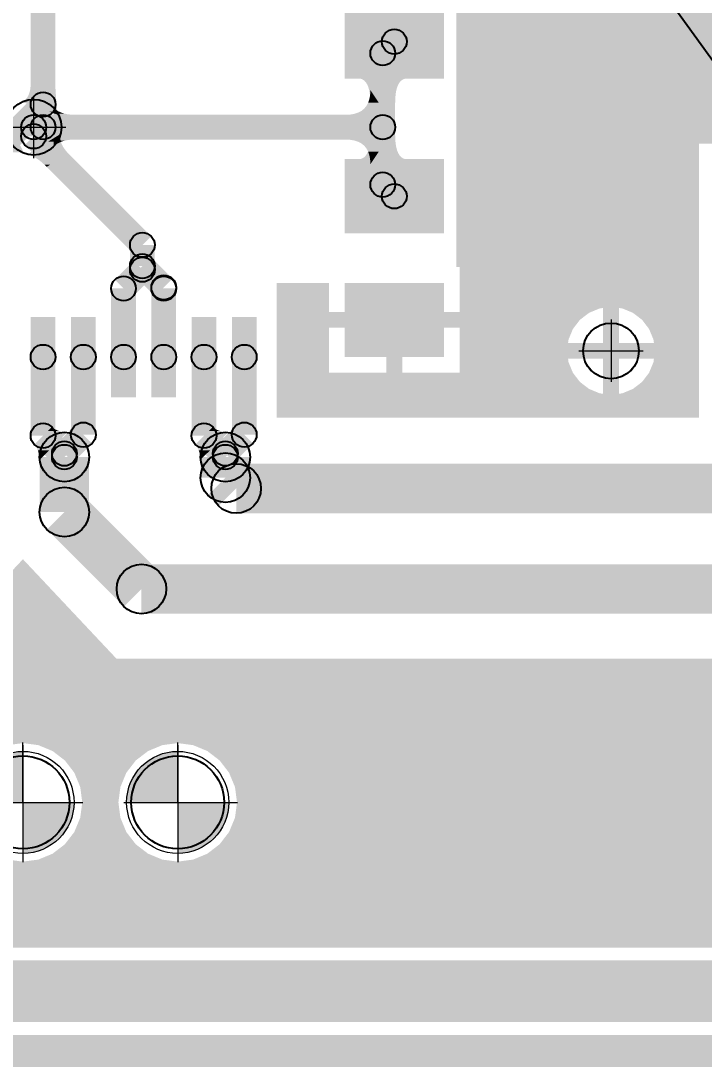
# Model space of a CAD drawing. Header units: millimetres. Extents: x -3633 to 871, y -630 to 261.
# Drawn here: x -1483.28 to -1461.11, y 56.42 to 90.14 of the extents above; entities that cross this region are included whole.
import ezdxf

# ---------------------------------------------------------------- set-up
doc = ezdxf.new("R2010")
doc.units = ezdxf.units.MM
for name, color, linetype in [('DRILL', 7, 'Continuous'), ('DRILL GOST', 7, 'Continuous'), ('TOP_LAYER', 7, 'Continuous'), ('TOP_PASTE', 8, 'Continuous')]:
    doc.layers.add(name, color=color, linetype=linetype)
doc.styles.add('Main', font='isocpeur.ttf', dxfattribs={"height": 3})
doc.dimstyles.new('ISO-25', dxfattribs={"dimtxt": 3, "dimasz": 4, "dimexe": 1.25, "dimexo": 0.625, "dimtad": 1, "dimtoh": 1, "dimtxsty": 'Main', "dimcen": 2.5, "dimadec": 0, "dimazin": 0, "dimtfac": 1, "dimtmove": 0, "dimatfit": 3, "dimfxl": 1, "dimarcsym": 0})

# ---------------------------------------------------------------- blocks, each defined once
blk = doc.blocks.new('ROUND_26')
blk.add_circle((0, 0), 0.01772)
blk = doc.blocks.new('ROUND_8')
blk.add_circle((0, 0), 0.02953)
blk = doc.blocks.new('RECTANGLE_7')
blk.add_solid([(0.0315, 0.02362), (0.0315, -0.02362), (-0.0315, 0.02362), (-0.0315, -0.02362)])
blk = doc.blocks.new('RECTANGLE_11')
blk.add_solid([(0.00787, 0.02559), (0.00787, -0.02559), (-0.00787, 0.02559), (-0.00787, -0.02559)])
blk = doc.blocks.new('ROUND_2')
blk.add_circle((0, 0), 0.00787)
blk = doc.blocks.new('ROUND_5')
blk.add_circle((0, 0), 0.01575)
blk = doc.blocks.new('*D91')
at = {"color": 0, "lineweight": -2, "transparency": 16777216}
for p, q in [((-1382.193, 119.578), (-1360.962, 119.589)), ((-1411.781, 48.205), (-1396.785, 33.176))]:
    blk.add_line(p, q, dxfattribs=at)
blk.add_arc((-1482.949, 119.528), 120.737, 316.83604, 358.1304, dxfattribs=at)
at = {"color": 0, "transparency": 16777216}
for points in [[(-1362.943, 115.6), (-1361.609, 115.578), (-1362.212, 119.588)], [(-1394.405, 36.469), (-1395.362, 37.397), (-1397.668, 34.061)]]:
    blk.add_solid(points, dxfattribs=at)
at = {"layer": 'Defpoints', "color": 0, "transparency": 16777216}
for p in [(-1482.949, 119.528), (-1382.818, 119.578), (-1378.421, 59.101), (-1412.223, 48.648)]:
    blk.add_point(p, dxfattribs=at)
at = {"color": 0, "transparency": 16777216, "insert": (-1372.706, 75.763), "char_height": 3, "attachment_point": 5, "rotation": 68.3475, "style": 'Main'}
blk.add_mtext('45°', dxfattribs=at)
blk = doc.blocks.new('*D92')
at = {"color": 0, "lineweight": -2, "transparency": 16777216}
for p, q in [((-1482.949, 119.528), (-1424.411, 38.291)), ((-1407.295, 14.539), (-1422.072, 35.045)), ((-1392.217, 14.539), (-1407.295, 14.539))]:
    blk.add_line(p, q, dxfattribs=at)
blk.add_arc((-1482.949, 119.528), 100.131, 305.06073, 314.58013, dxfattribs=at)
at = {"color": 0, "transparency": 16777216}
blk.add_solid([(-1421.531, 35.435), (-1422.613, 34.656), (-1424.411, 38.291)], dxfattribs=at)
at = {"layer": 'Defpoints', "color": 0, "transparency": 16777216}
for p in [(-1482.949, 119.528), (-1424.411, 38.291)]:
    blk.add_point(p, dxfattribs=at)
at = {"color": 0, "transparency": 16777216, "insert": (-1395.217, 16.664), "char_height": 3, "attachment_point": 5, "style": 'Main'}
blk.add_mtext('R50', dxfattribs=at)

msp = doc.modelspace()

# ---------------------------------------------------------------- hatches: boundary and pattern name
at = {"layer": 'DRILL', "lineweight": 0}
h = msp.add_hatch(color=256, dxfattribs=at)
h.dxf.hatch_style = 1
h.paths.add_polyline_path([(-1483.211, 66.419, 0.414214), (-1484.867, 64.763), (-1483.211, 64.763)])
h.paths.add_polyline_path([(-1481.556, 64.763), (-1483.211, 64.763), (-1483.211, 63.108, 0.414214)])
h = msp.add_hatch(color=256, dxfattribs=at)
h.dxf.hatch_style = 1
h.paths.add_polyline_path([(-1478.192, 66.419, 0.414214), (-1479.847, 64.763), (-1478.192, 64.763)])
h.paths.add_polyline_path([(-1476.536, 64.763), (-1478.192, 64.763), (-1478.192, 63.108, 0.414214)])

# ---------------------------------------------------------------- linework, layer by layer
for p, q in [((-1482.865, 87.702), (-1482.865, 85.68)), ((-1464.136, 80.44), (-1464.136, 78.418)), ((-1465.178, 79.421), (-1463.095, 79.421)), ((-1483.211, 64.763), (-1483.211, 66.707)), ((-1483.211, 66.624), (-1483.211, 62.854)), ((-1483.211, 66.465), (-1483.211, 63.057)), ((-1483.211, 66.465), (-1483.211, 63.057)), ((-1478.192, 64.763), (-1478.192, 66.707)), ((-1478.192, 66.624), (-1478.191, 62.854)), ((-1478.192, 66.465), (-1478.192, 63.057)), ((-1478.192, 66.465), (-1478.192, 63.057)), ((-1484.962, 64.763), (-1481.468, 64.763)), ((-1483.779, 64.763), (-1482.647, 64.763)), ((-1483.211, 64.763), (-1481.556, 64.763)), ((-1483.211, 64.763), (-1483.211, 62.819)), ((-1483.211, 64.763), (-1481.268, 64.763)), ((-1479.942, 64.763), (-1476.448, 64.763)), ((-1478.759, 64.763), (-1477.627, 64.763)), ((-1478.192, 64.763), (-1476.536, 64.763)), ((-1478.192, 64.763), (-1478.192, 62.819)), ((-1478.192, 64.763), (-1476.248, 64.763))]:
    msp.add_line(p, q, dxfattribs=at)
at = {"layer": 'DRILL GOST', "lineweight": 0}
msp.add_line((-1483.906, 86.683), (-1481.823, 86.683), dxfattribs=at)
for centre, radius in [((-1464.136, 79.421), 0.911), ((-1483.211, 64.763), 1.656), ((-1478.192, 64.763), 1.656)]:
    msp.add_circle(centre, radius, dxfattribs=at)
at = {"layer": 'TOP_LAYER', "elevation": 0}
for points, const_width in [([(-1482.558, 87.421), (-1482.558, 91.669)], 0.803), ([(-1471.539, 89.084), (-1471.164, 89.46)], 0.803), ([(-1471.539, 86.683), (-1471.539, 89.084)], 0.803), ([(-1487.139, 82.841), (-1482.558, 87.421)], 0.803), ([(-1482.865, 86.683), (-1482.558, 86.683)], 0.803), ([(-1482.865, 86.387), (-1482.865, 86.683)], 0.803), ([(-1482.558, 86.683), (-1471.539, 86.683)], 0.803), ([(-1471.539, 84.816), (-1471.539, 86.683)], 0.803), ([(-1482.865, 86.387), (-1479.337, 82.859)], 0.803), ([(-1471.539, 84.816), (-1471.164, 84.44)], 0.803), ([(-1479.337, 82.171), (-1479.337, 82.859)], 0.803), ([(-1479.949, 81.446), (-1479.337, 82.059)], 0.803), ([(-1479.337, 82.171), (-1478.644, 81.478)], 0.803), ([(-1479.949, 79.22), (-1479.949, 81.446)], 0.803), ([(-1478.644, 79.22), (-1478.644, 81.446)], 0.803), ([(-1482.559, 76.667), (-1482.559, 79.22)], 0.803), ([(-1481.254, 76.698), (-1481.254, 79.22)], 0.803), ([(-1477.339, 76.667), (-1477.339, 79.22)], 0.803), ([(-1476.034, 76.698), (-1476.034, 79.22)], 0.803), ([(-1482.559, 76.667), (-1481.867, 75.974)], 0.803), ([(-1481.867, 76.086), (-1481.254, 76.698)], 0.803), ([(-1477.339, 76.667), (-1476.646, 75.974)], 0.803), ([(-1476.646, 76.086), (-1476.034, 76.698)], 0.803), ([(-1481.867, 74.189), (-1481.867, 75.974)], 1.606), ([(-1476.646, 75.304), (-1476.646, 75.974)], 1.606), ([(-1476.646, 75.304), (-1476.295, 74.953)], 1.606), ([(-1476.295, 74.953), (-1460.139, 74.953)], 1.606), ([(-1481.867, 74.189), (-1479.368, 71.691)], 1.606), ([(-1479.368, 71.691), (-1447.121, 71.691)], 1.606), ([(-1486.032, 58.633), (-1445.296, 58.633)], 2.008)]:
    msp.add_lwpolyline(points, dxfattribs=dict(at, const_width=const_width))
at = {"layer": 'TOP_LAYER'}
for points in [[(-1482.971, 87.942), (-1482.963, 88.029), (-1482.156, 87.942), (-1482.157, 88.029)], [(-1482.963, 88.029), (-1482.961, 88.075), (-1482.157, 88.029), (-1482.157, 88.075)], [(-1482.961, 88.075), (-1482.96, 88.124), (-1482.157, 88.075), (-1482.96, 88.124)], [(-1472.266, 88.259), (-1472.343, 88.267), (-1470.813, 88.259), (-1470.736, 88.267)], [(-1472.198, 88.235), (-1472.266, 88.259), (-1470.881, 88.235), (-1470.813, 88.259)], [(-1472.138, 88.195), (-1472.198, 88.235), (-1470.941, 88.195), (-1470.881, 88.235)], [(-1472.086, 88.138), (-1472.138, 88.195), (-1470.993, 88.138), (-1470.941, 88.195)], [(-1472.041, 88.065), (-1472.086, 88.138), (-1471.037, 88.065), (-1470.993, 88.138)], [(-1472.005, 87.976), (-1472.041, 88.065), (-1471.074, 87.976), (-1471.037, 88.065)], [(-1483.098, 87.614), (-1483.061, 87.665), (-1482.136, 87.614), (-1482.139, 87.665)], [(-1483.061, 87.665), (-1483.03, 87.724), (-1482.139, 87.665), (-1482.143, 87.724)], [(-1483.03, 87.724), (-1483.005, 87.789), (-1482.143, 87.724), (-1482.147, 87.789)], [(-1483.005, 87.789), (-1482.985, 87.862), (-1482.147, 87.789), (-1482.152, 87.862)], [(-1482.985, 87.862), (-1482.974, 87.925), (-1482.152, 87.862), (-1482.156, 87.925)], [(-1482.974, 87.925), (-1482.971, 87.942), (-1482.156, 87.925), (-1482.156, 87.942)], [(-1471.977, 87.871), (-1472.005, 87.976), (-1471.102, 87.871), (-1471.074, 87.976)], [(-1471.957, 87.749), (-1471.977, 87.871), (-1471.122, 87.749), (-1471.102, 87.871)], [(-1471.973, 87.599), (-1471.949, 87.735), (-1471.748, 87.599), (-1471.839, 87.735)], [(-1471.945, 87.612), (-1471.957, 87.749), (-1471.134, 87.612), (-1471.122, 87.749)], [(-1471.949, 87.735), (-1471.941, 87.888), (-1471.839, 87.735), (-1471.941, 87.888)], [(-1483.241, 87.504), (-1483.188, 87.534), (-1482.129, 87.504), (-1482.131, 87.534)], [(-1482.787, 87.341), (-1483.241, 87.504), (-1482.119, 87.341), (-1482.129, 87.504)], [(-1483.188, 87.534), (-1483.14, 87.57), (-1482.131, 87.534), (-1482.133, 87.57)], [(-1483.14, 87.57), (-1483.098, 87.614), (-1482.133, 87.57), (-1482.136, 87.614)], [(-1482.556, 87.258), (-1482.787, 87.341), (-1482.105, 87.258), (-1482.119, 87.341)], [(-1472.142, 87.285), (-1472.069, 87.374), (-1471.539, 87.285), (-1471.598, 87.374)], [(-1472.069, 87.374), (-1472.013, 87.478), (-1471.598, 87.374), (-1471.668, 87.478)], [(-1472.013, 87.478), (-1471.973, 87.599), (-1471.668, 87.478), (-1471.748, 87.599)], [(-1471.941, 87.458), (-1471.945, 87.612), (-1471.138, 87.458), (-1471.134, 87.612)], [(-1482.357, 87.186), (-1482.556, 87.258), (-1482.089, 87.186), (-1482.105, 87.258)], [(-1482.188, 87.125), (-1482.357, 87.186), (-1482.071, 87.125), (-1482.089, 87.186)], [(-1482.22, 87.272), (-1482.22, 87.315), (-1482.172, 87.272), (-1482.22, 87.315)], [(-1482.22, 87.232), (-1482.22, 87.272), (-1482.119, 87.232), (-1482.172, 87.272)], [(-1482.22, 87.198), (-1482.22, 87.232), (-1482.061, 87.198), (-1482.119, 87.232)], [(-1482.22, 87.168), (-1482.22, 87.198), (-1481.998, 87.168), (-1482.061, 87.198)], [(-1482.22, 87.142), (-1482.22, 87.168), (-1481.93, 87.142), (-1481.998, 87.168)], [(-1482.22, 87.122), (-1482.22, 87.142), (-1481.857, 87.122), (-1481.93, 87.142)], [(-1482.22, 87.105), (-1482.22, 87.122), (-1481.778, 87.105), (-1481.857, 87.122)], [(-1482.22, 87.094), (-1482.22, 87.105), (-1481.695, 87.094), (-1481.778, 87.105)], [(-1482.22, 87.087), (-1482.22, 87.094), (-1481.607, 87.087), (-1481.695, 87.094)], [(-1482.22, 87.085), (-1482.22, 87.087), (-1481.513, 87.085), (-1481.607, 87.087)], [(-1482.22, 86.281), (-1482.22, 87.085), (-1481.513, 86.281), (-1481.513, 87.085)], [(-1482.051, 87.076), (-1482.188, 87.125), (-1482.051, 87.076), (-1482.071, 87.125)], [(-1472.744, 87.085), (-1472.592, 87.093), (-1471.406, 87.085), (-1471.411, 87.093)], [(-1472.744, 86.683), (-1472.744, 87.085), (-1471.138, 86.683), (-1471.406, 87.085)], [(-1472.592, 87.093), (-1472.455, 87.117), (-1471.411, 87.093), (-1471.427, 87.117)], [(-1472.455, 87.117), (-1472.335, 87.157), (-1471.427, 87.117), (-1471.454, 87.157)], [(-1472.335, 87.157), (-1472.23, 87.213), (-1471.454, 87.157), (-1471.491, 87.213)], [(-1472.23, 87.213), (-1472.142, 87.285), (-1471.491, 87.213), (-1471.539, 87.285)], [(-1472.744, 86.281), (-1472.744, 86.683), (-1471.406, 86.281), (-1471.138, 86.683)], [(-1483.924, 85.861), (-1484.146, 86.402), (-1483.19, 85.861), (-1483.446, 86.402)], [(-1482.295, 86.276), (-1482.191, 86.34), (-1481.996, 86.276), (-1482.002, 86.34)], [(-1482.191, 86.34), (-1482.089, 86.403), (-1482.002, 86.34), (-1481.999, 86.403)], [(-1482.089, 86.403), (-1481.988, 86.465), (-1481.999, 86.403), (-1481.988, 86.465)], [(-1471.945, 86.289), (-1471.941, 86.442), (-1471.134, 86.289), (-1471.138, 86.442)], [(-1482.829, 85.948), (-1482.72, 86.015), (-1481.842, 85.948), (-1481.89, 86.015)], [(-1482.72, 86.015), (-1482.612, 86.081), (-1481.89, 86.015), (-1481.929, 86.081)], [(-1482.612, 86.081), (-1482.505, 86.147), (-1481.929, 86.081), (-1481.96, 86.147)], [(-1482.505, 86.147), (-1482.399, 86.212), (-1481.96, 86.147), (-1481.982, 86.212)], [(-1482.399, 86.212), (-1482.295, 86.276), (-1481.982, 86.212), (-1481.996, 86.276)], [(-1482.22, 86.279), (-1482.22, 86.281), (-1481.607, 86.279), (-1481.513, 86.281)], [(-1482.22, 86.272), (-1482.22, 86.279), (-1481.695, 86.272), (-1481.607, 86.279)], [(-1482.22, 86.261), (-1482.22, 86.272), (-1481.778, 86.261), (-1481.695, 86.272)], [(-1482.22, 86.244), (-1482.22, 86.261), (-1481.857, 86.244), (-1481.778, 86.261)], [(-1482.22, 86.224), (-1482.22, 86.244), (-1481.93, 86.224), (-1481.857, 86.244)], [(-1482.22, 86.198), (-1482.22, 86.224), (-1481.998, 86.198), (-1481.93, 86.224)], [(-1482.22, 86.168), (-1482.22, 86.198), (-1482.061, 86.168), (-1481.998, 86.198)], [(-1482.22, 86.134), (-1482.22, 86.168), (-1482.119, 86.134), (-1482.061, 86.168)], [(-1482.22, 86.094), (-1482.22, 86.134), (-1482.172, 86.094), (-1482.119, 86.134)], [(-1482.22, 86.051), (-1482.22, 86.094), (-1482.22, 86.051), (-1482.172, 86.094)], [(-1472.592, 86.273), (-1472.744, 86.281), (-1471.411, 86.273), (-1471.406, 86.281)], [(-1472.455, 86.249), (-1472.592, 86.273), (-1471.427, 86.249), (-1471.411, 86.273)], [(-1472.335, 86.209), (-1472.455, 86.249), (-1471.454, 86.209), (-1471.427, 86.249)], [(-1472.23, 86.153), (-1472.335, 86.209), (-1471.491, 86.153), (-1471.454, 86.209)], [(-1472.142, 86.081), (-1472.23, 86.153), (-1471.539, 86.081), (-1471.491, 86.153)], [(-1472.069, 85.992), (-1472.142, 86.081), (-1471.598, 85.992), (-1471.539, 86.081)], [(-1472.013, 85.888), (-1472.069, 85.992), (-1471.668, 85.888), (-1471.598, 85.992)], [(-1472.005, 85.928), (-1471.977, 86.032), (-1471.074, 85.928), (-1471.102, 86.032)], [(-1471.977, 86.032), (-1471.957, 86.153), (-1471.102, 86.032), (-1471.122, 86.153)], [(-1471.957, 86.153), (-1471.945, 86.289), (-1471.122, 86.153), (-1471.134, 86.289)], [(-1483.237, 85.853), (-1483.297, 85.861), (-1483.187, 85.853), (-1483.19, 85.861)], [(-1483.179, 85.836), (-1483.187, 85.853), (-1483.179, 85.836), (-1483.237, 85.853)], [(-1483.065, 85.802), (-1483.05, 85.811), (-1481.738, 85.802), (-1481.721, 85.811)], [(-1483.008, 85.786), (-1483.065, 85.802), (-1481.765, 85.786), (-1481.738, 85.802)], [(-1483.05, 85.811), (-1482.939, 85.88), (-1481.721, 85.811), (-1481.786, 85.88)], [(-1482.95, 85.765), (-1483.008, 85.786), (-1481.802, 85.765), (-1481.765, 85.786)], [(-1482.891, 85.739), (-1482.95, 85.765), (-1481.848, 85.739), (-1481.802, 85.765)], [(-1482.939, 85.88), (-1482.829, 85.948), (-1481.786, 85.88), (-1481.842, 85.948)], [(-1482.83, 85.706), (-1482.891, 85.739), (-1481.904, 85.706), (-1481.848, 85.739)], [(-1482.706, 85.625), (-1482.83, 85.706), (-1482.045, 85.625), (-1481.904, 85.706)], [(-1472.343, 85.639), (-1472.266, 85.647), (-1470.736, 85.639), (-1470.813, 85.647)], [(-1472.266, 85.647), (-1472.198, 85.671), (-1470.813, 85.647), (-1470.881, 85.671)], [(-1472.198, 85.671), (-1472.138, 85.711), (-1470.881, 85.671), (-1470.941, 85.711)], [(-1472.138, 85.711), (-1472.086, 85.767), (-1470.941, 85.711), (-1470.993, 85.767)], [(-1472.086, 85.767), (-1472.041, 85.84), (-1470.993, 85.767), (-1471.037, 85.84)], [(-1472.041, 85.84), (-1472.005, 85.928), (-1471.037, 85.84), (-1471.074, 85.928)], [(-1471.973, 85.767), (-1472.013, 85.888), (-1471.748, 85.767), (-1471.668, 85.888)], [(-1471.949, 85.631), (-1471.973, 85.767), (-1471.839, 85.631), (-1471.748, 85.767)], [(-1482.642, 85.577), (-1482.706, 85.625), (-1482.13, 85.577), (-1482.045, 85.625)], [(-1482.51, 85.462), (-1482.642, 85.577), (-1482.329, 85.462), (-1482.13, 85.577)], [(-1482.442, 85.397), (-1482.51, 85.462), (-1482.442, 85.397), (-1482.329, 85.462)], [(-1471.941, 85.478), (-1471.949, 85.631), (-1471.941, 85.478), (-1471.839, 85.631)], [(-1471.419, 78.71), (-1471.419, 80.169), (-1470.909, 78.71), (-1470.909, 80.169)], [(-1482.371, 76.855), (-1482.351, 76.876), (-1482.129, 76.855), (-1482.172, 76.876)], [(-1482.351, 76.876), (-1482.328, 76.899), (-1482.172, 76.876), (-1482.211, 76.899)], [(-1482.328, 76.899), (-1482.302, 76.924), (-1482.211, 76.899), (-1482.245, 76.924)], [(-1482.302, 76.924), (-1482.275, 76.951), (-1482.245, 76.924), (-1482.275, 76.951)], [(-1477.151, 76.855), (-1477.13, 76.876), (-1476.908, 76.855), (-1476.951, 76.876)], [(-1477.13, 76.876), (-1477.107, 76.899), (-1476.951, 76.876), (-1476.99, 76.899)], [(-1477.107, 76.899), (-1477.082, 76.924), (-1476.99, 76.899), (-1477.025, 76.924)], [(-1477.082, 76.924), (-1477.055, 76.951), (-1477.025, 76.924), (-1477.055, 76.951)], [(-1482.843, 76.383), (-1482.453, 76.773), (-1482.173, 76.383), (-1481.783, 76.773)], [(-1482.453, 76.773), (-1482.445, 76.782), (-1481.783, 76.773), (-1481.851, 76.782)], [(-1482.445, 76.782), (-1482.422, 76.805), (-1481.851, 76.782), (-1481.975, 76.805)], [(-1482.422, 76.805), (-1482.407, 76.819), (-1481.975, 76.805), (-1482.03, 76.819)], [(-1482.407, 76.819), (-1482.39, 76.836), (-1482.03, 76.819), (-1482.082, 76.836)], [(-1482.39, 76.836), (-1482.371, 76.855), (-1482.082, 76.836), (-1482.129, 76.855)], [(-1477.623, 76.383), (-1477.233, 76.773), (-1476.952, 76.383), (-1476.562, 76.773)], [(-1477.233, 76.773), (-1477.224, 76.782), (-1476.562, 76.773), (-1476.631, 76.782)], [(-1477.224, 76.782), (-1477.201, 76.805), (-1476.631, 76.782), (-1476.754, 76.805)], [(-1477.201, 76.805), (-1477.187, 76.819), (-1476.754, 76.805), (-1476.81, 76.819)], [(-1477.187, 76.819), (-1477.17, 76.836), (-1476.81, 76.819), (-1476.861, 76.836)], [(-1477.17, 76.836), (-1477.151, 76.855), (-1476.861, 76.836), (-1476.908, 76.855)], [(-1482.816, 76.353), (-1482.843, 76.383), (-1482.203, 76.353), (-1482.173, 76.383)], [(-1482.791, 76.318), (-1482.816, 76.353), (-1482.238, 76.318), (-1482.203, 76.353)], [(-1482.768, 76.28), (-1482.791, 76.318), (-1482.276, 76.28), (-1482.238, 76.318)], [(-1482.747, 76.237), (-1482.768, 76.28), (-1482.319, 76.237), (-1482.276, 76.28)], [(-1482.728, 76.189), (-1482.747, 76.237), (-1482.366, 76.189), (-1482.319, 76.237)], [(-1477.596, 76.353), (-1477.623, 76.383), (-1476.983, 76.353), (-1476.952, 76.383)], [(-1477.571, 76.318), (-1477.596, 76.353), (-1477.017, 76.318), (-1476.983, 76.353)], [(-1477.548, 76.28), (-1477.571, 76.318), (-1477.056, 76.28), (-1477.017, 76.318)], [(-1477.527, 76.237), (-1477.548, 76.28), (-1477.099, 76.237), (-1477.056, 76.28)], [(-1477.508, 76.189), (-1477.527, 76.237), (-1477.146, 76.189), (-1477.099, 76.237)], [(-1482.712, 76.138), (-1482.728, 76.189), (-1482.418, 76.138), (-1482.366, 76.189)], [(-1482.697, 76.083), (-1482.712, 76.138), (-1482.473, 76.083), (-1482.418, 76.138)], [(-1482.674, 75.959), (-1482.697, 76.083), (-1482.597, 75.959), (-1482.473, 76.083)], [(-1482.665, 75.891), (-1482.674, 75.959), (-1482.665, 75.891), (-1482.597, 75.959)], [(-1477.491, 76.138), (-1477.508, 76.189), (-1477.197, 76.138), (-1477.146, 76.189)], [(-1477.476, 76.083), (-1477.491, 76.138), (-1477.253, 76.083), (-1477.197, 76.138)], [(-1477.453, 75.959), (-1477.476, 76.083), (-1477.377, 75.959), (-1477.253, 76.083)], [(-1477.445, 75.891), (-1477.453, 75.959), (-1477.445, 75.891), (-1477.377, 75.959)]]:
    msp.add_solid(points, dxfattribs=at)
at = {"layer": 'TOP_PASTE'}
msp.add_circle((-1483.212, 119.578), 110, dxfattribs=at)
for points in [[(-1469.156, 86.147), (-1469.156, 90.665), (-1456.627, 86.147), (-1456.627, 90.665)], [(-1469.156, 82.139), (-1469.156, 86.147), (-1461.283, 82.139), (-1461.283, 86.147)], [(-1469.156, 86.147), (-1469.156, 86.147), (-1461.283, 86.147), (-1456.627, 86.147)], [(-1469.047, 80.813), (-1469.047, 82.139), (-1461.283, 80.813), (-1461.283, 82.139)], [(-1474.98, 80.679), (-1474.98, 81.629), (-1473.28, 80.679), (-1473.28, 81.629)], [(-1474.98, 80.655), (-1474.98, 80.679), (-1464.849, 80.655), (-1464.791, 80.679)], [(-1474.98, 80.429), (-1474.98, 80.655), (-1465.144, 80.429), (-1464.849, 80.655)], [(-1469.047, 80.798), (-1469.047, 80.813), (-1464.505, 80.798), (-1464.391, 80.813)], [(-1469.047, 80.679), (-1469.047, 80.798), (-1464.791, 80.679), (-1464.505, 80.798)], [(-1464.391, 79.676), (-1464.391, 80.813), (-1463.881, 79.676), (-1463.881, 80.813)], [(-1463.767, 80.798), (-1463.881, 80.813), (-1461.283, 80.798), (-1461.283, 80.813)], [(-1463.423, 80.655), (-1463.767, 80.798), (-1461.283, 80.655), (-1461.283, 80.798)], [(-1463.128, 80.429), (-1463.423, 80.655), (-1461.283, 80.429), (-1461.283, 80.655)], [(-1474.98, 80.169), (-1474.98, 80.429), (-1465.343, 80.169), (-1465.144, 80.429)], [(-1462.902, 80.133), (-1463.128, 80.429), (-1461.283, 80.133), (-1461.283, 80.429)], [(-1474.98, 78.818), (-1474.98, 80.169), (-1473.28, 78.818), (-1473.28, 80.169)], [(-1469.047, 80.133), (-1469.047, 80.169), (-1465.371, 80.133), (-1465.343, 80.169)], [(-1469.047, 79.79), (-1469.047, 80.133), (-1465.513, 79.79), (-1465.371, 80.133)], [(-1462.759, 79.79), (-1462.902, 80.133), (-1461.283, 79.79), (-1461.283, 80.133)], [(-1469.047, 79.676), (-1469.047, 79.79), (-1465.528, 79.676), (-1465.513, 79.79)], [(-1469.047, 79.166), (-1469.047, 79.676), (-1461.283, 79.166), (-1461.283, 79.676)], [(-1462.744, 79.676), (-1462.759, 79.79), (-1461.283, 79.676), (-1461.283, 79.79)], [(-1469.047, 79.052), (-1469.047, 79.166), (-1465.513, 79.052), (-1465.528, 79.166)], [(-1469.047, 78.71), (-1469.047, 79.052), (-1465.372, 78.71), (-1465.513, 79.052)], [(-1464.391, 78.028), (-1464.391, 79.166), (-1463.881, 78.028), (-1463.881, 79.166)], [(-1462.902, 78.708), (-1462.759, 79.052), (-1461.283, 78.708), (-1461.283, 79.052)], [(-1462.759, 79.052), (-1462.744, 79.166), (-1461.283, 79.052), (-1461.283, 79.166)], [(-1474.98, 78.71), (-1474.98, 78.818), (-1473.28, 78.71), (-1473.28, 78.818)], [(-1474.98, 78.708), (-1474.98, 78.71), (-1465.371, 78.708), (-1465.372, 78.71)], [(-1474.98, 78.412), (-1474.98, 78.708), (-1465.144, 78.412), (-1465.371, 78.708)], [(-1463.128, 78.412), (-1462.902, 78.708), (-1461.283, 78.412), (-1461.283, 78.708)], [(-1474.98, 78.186), (-1474.98, 78.412), (-1464.849, 78.186), (-1465.144, 78.412)], [(-1463.423, 78.186), (-1463.128, 78.412), (-1461.283, 78.186), (-1461.283, 78.412)], [(-1474.98, 78.043), (-1474.98, 78.186), (-1464.505, 78.043), (-1464.849, 78.186)], [(-1474.98, 78.028), (-1474.98, 78.043), (-1464.391, 78.028), (-1464.505, 78.043)], [(-1474.98, 77.248), (-1474.98, 78.028), (-1461.283, 77.248), (-1461.283, 78.028)], [(-1463.881, 78.028), (-1463.767, 78.043), (-1461.283, 78.028), (-1461.283, 78.043)], [(-1463.767, 78.043), (-1463.423, 78.186), (-1461.283, 78.043), (-1461.283, 78.186)], [(-1486.245, 69.429), (-1483.212, 72.657), (-1480.179, 69.429), (-1483.212, 72.657)], [(-1523.526, 69.421), (-1523.539, 69.429), (-1442.686, 69.421), (-1442.677, 69.429)], [(-1523.23, 69.253), (-1523.526, 69.421), (-1442.854, 69.253), (-1442.686, 69.421)], [(-1522.924, 69.111), (-1523.23, 69.253), (-1442.996, 69.111), (-1442.854, 69.253)], [(-1522.607, 68.995), (-1522.924, 69.111), (-1443.112, 68.995), (-1442.996, 69.111)], [(-1522.559, 68.981), (-1522.607, 68.995), (-1443.125, 68.981), (-1443.112, 68.995)], [(-1520.945, 68.98), (-1520.954, 68.981), (-1445.479, 68.98), (-1445.47, 68.981)], [(-1517.346, 66.758), (-1517.346, 68.98), (-1449.078, 66.758), (-1449.078, 68.98)], [(-1497.5, 66.743), (-1497.614, 66.758), (-1449.078, 66.743), (-1449.078, 66.758)], [(-1497.365, 66.687), (-1497.5, 66.743), (-1449.078, 66.687), (-1449.078, 66.743)], [(-1487.733, 66.621), (-1488.231, 66.687), (-1483.709, 66.621), (-1483.211, 66.687)], [(-1482.713, 66.621), (-1483.211, 66.687), (-1478.689, 66.621), (-1478.191, 66.687)], [(-1482.249, 66.429), (-1482.713, 66.621), (-1479.153, 66.429), (-1478.689, 66.621)], [(-1481.851, 66.123), (-1482.249, 66.429), (-1479.552, 66.123), (-1479.153, 66.429)], [(-1477.693, 66.621), (-1478.191, 66.687), (-1449.078, 66.621), (-1449.078, 66.687)], [(-1477.229, 66.429), (-1477.693, 66.621), (-1449.078, 66.429), (-1449.078, 66.621)], [(-1476.831, 66.123), (-1477.229, 66.429), (-1449.078, 66.123), (-1449.078, 66.429)], [(-1481.545, 65.725), (-1481.851, 66.123), (-1479.858, 65.725), (-1479.552, 66.123)], [(-1476.525, 65.725), (-1476.831, 66.123), (-1449.078, 65.725), (-1449.078, 66.123)], [(-1481.353, 65.261), (-1481.545, 65.725), (-1480.05, 65.261), (-1479.858, 65.725)], [(-1476.333, 65.261), (-1476.525, 65.725), (-1449.078, 65.261), (-1449.078, 65.725)], [(-1481.287, 64.763), (-1481.353, 65.261), (-1480.115, 64.763), (-1480.05, 65.261)], [(-1476.308, 65.072), (-1476.333, 65.261), (-1449.078, 65.072), (-1449.078, 65.261)], [(-1476.267, 64.763), (-1476.308, 65.072), (-1449.186, 64.763), (-1449.186, 65.072)], [(-1481.353, 64.265), (-1481.287, 64.763), (-1480.05, 64.265), (-1480.115, 64.763)], [(-1476.333, 64.265), (-1476.267, 64.763), (-1449.186, 64.265), (-1449.186, 64.763)], [(-1481.545, 63.801), (-1481.353, 64.265), (-1479.858, 63.801), (-1480.05, 64.265)], [(-1476.525, 63.801), (-1476.333, 64.265), (-1449.186, 63.801), (-1449.186, 64.265)], [(-1481.851, 63.403), (-1481.545, 63.801), (-1479.552, 63.403), (-1479.858, 63.801)], [(-1476.67, 63.613), (-1476.525, 63.801), (-1449.186, 63.613), (-1449.186, 63.801)], [(-1482.249, 63.097), (-1481.851, 63.403), (-1479.153, 63.097), (-1479.552, 63.403)], [(-1477.222, 63.103), (-1476.831, 63.403), (-1442.831, 63.103), (-1442.531, 63.403)], [(-1476.831, 63.403), (-1476.67, 63.613), (-1442.531, 63.403), (-1442.321, 63.613)], [(-1482.713, 62.905), (-1482.249, 63.097), (-1478.689, 62.905), (-1479.153, 63.097)], [(-1477.693, 62.905), (-1477.229, 63.097), (-1449.186, 62.905), (-1449.186, 63.097)], [(-1477.229, 63.097), (-1477.222, 63.103), (-1449.186, 63.097), (-1449.186, 63.103)], [(-1496.431, 62.787), (-1496.498, 62.839), (-1449.186, 62.787), (-1449.186, 62.839)], [(-1496.396, 62.742), (-1496.431, 62.787), (-1449.186, 62.742), (-1449.186, 62.787)], [(-1492.881, 62.727), (-1492.995, 62.742), (-1449.186, 62.727), (-1449.186, 62.742)], [(-1492.538, 62.584), (-1492.881, 62.727), (-1449.186, 62.584), (-1449.186, 62.727)], [(-1488.231, 62.839), (-1487.733, 62.905), (-1483.211, 62.839), (-1483.709, 62.905)], [(-1483.211, 62.839), (-1482.713, 62.905), (-1478.191, 62.839), (-1478.689, 62.905)], [(-1478.191, 62.839), (-1477.693, 62.905), (-1449.186, 62.839), (-1449.186, 62.905)], [(-1492.242, 62.358), (-1492.538, 62.584), (-1449.186, 62.358), (-1449.186, 62.584)], [(-1492.016, 62.063), (-1492.242, 62.358), (-1449.186, 62.063), (-1449.186, 62.358)], [(-1491.873, 61.719), (-1492.016, 62.063), (-1449.186, 61.719), (-1449.186, 62.063)], [(-1491.863, 61.643), (-1491.873, 61.719), (-1449.186, 61.643), (-1449.186, 61.719)], [(-1493.505, 61.095), (-1493.505, 61.605), (-1444.839, 61.095), (-1444.329, 61.605)], [(-1491.858, 61.605), (-1491.863, 61.643), (-1444.329, 61.605), (-1444.291, 61.643)], [(-1491.873, 60.981), (-1491.858, 61.095), (-1444.953, 60.981), (-1444.839, 61.095)], [(-1492.016, 60.637), (-1491.873, 60.981), (-1445.297, 60.637), (-1444.953, 60.981)], [(-1492.242, 60.342), (-1492.016, 60.637), (-1445.592, 60.342), (-1445.297, 60.637)], [(-1492.693, 60.051), (-1492.538, 60.115), (-1445.883, 60.051), (-1445.819, 60.115)], [(-1492.538, 60.115), (-1492.242, 60.342), (-1445.819, 60.115), (-1445.592, 60.342)], [(-1485.792, 56.868), (-1485.623, 57.036), (-1438.081, 56.868), (-1438.332, 57.036)], [(-1485.623, 57.036), (-1485.444, 57.215), (-1438.332, 57.036), (-1438.452, 57.215)], [(-1486.621, 56.039), (-1485.851, 56.809), (-1392.605, 56.039), (-1392.068, 56.809)], [(-1485.851, 56.809), (-1485.792, 56.868), (-1437.784, 56.809), (-1438.081, 56.868)]]:
    msp.add_solid(points, dxfattribs=at)

# ---------------------------------------------------------------- block references
at = {"layer": 'DRILL GOST', "xscale": 51, "yscale": 51, "zscale": 51}
msp.add_blockref('ROUND_26', (-1482.865, 86.683), dxfattribs=at)
at = {"layer": 'TOP_LAYER', "xscale": 51, "yscale": 51, "zscale": 51}
for name, p in [('RECTANGLE_7', (-1471.164, 89.46)), ('ROUND_2', (-1471.164, 89.46)), ('ROUND_2', (-1471.539, 89.084)), ('ROUND_2', (-1471.539, 89.084)), ('ROUND_2', (-1482.558, 87.421)), ('ROUND_2', (-1482.558, 87.421)), ('ROUND_26', (-1482.865, 86.683)), ('ROUND_2', (-1482.865, 86.683)), ('ROUND_2', (-1482.865, 86.683)), ('ROUND_2', (-1482.558, 86.683)), ('ROUND_2', (-1482.558, 86.683)), ('ROUND_2', (-1471.539, 86.683)), ('ROUND_2', (-1471.539, 86.683)), ('ROUND_2', (-1471.539, 86.683)), ('ROUND_2', (-1482.865, 86.387)), ('ROUND_2', (-1482.865, 86.387)), ('RECTANGLE_7', (-1471.164, 84.44)), ('ROUND_2', (-1471.539, 84.816)), ('ROUND_2', (-1471.539, 84.816)), ('ROUND_2', (-1471.164, 84.44)), ('ROUND_2', (-1479.337, 82.859)), ('ROUND_2', (-1479.337, 82.859)), ('ROUND_2', (-1479.337, 82.171)), ('ROUND_2', (-1479.337, 82.171)), ('ROUND_2', (-1479.337, 82.059)), ('ROUND_2', (-1479.949, 81.446)), ('ROUND_2', (-1479.949, 81.446)), ('ROUND_2', (-1478.644, 81.478)), ('ROUND_2', (-1478.644, 81.446)), ('RECTANGLE_7', (-1471.164, 80.424)), ('RECTANGLE_11', (-1482.559, 79.22)), ('RECTANGLE_11', (-1481.254, 79.22)), ('RECTANGLE_11', (-1479.949, 79.22)), ('RECTANGLE_11', (-1478.644, 79.22)), ('RECTANGLE_11', (-1477.339, 79.22)), ('RECTANGLE_11', (-1476.034, 79.22)), ('ROUND_2', (-1482.559, 79.22)), ('ROUND_2', (-1481.254, 79.22)), ('ROUND_2', (-1479.949, 79.22)), ('ROUND_2', (-1478.644, 79.22)), ('ROUND_2', (-1477.339, 79.22)), ('ROUND_2', (-1476.034, 79.22)), ('ROUND_2', (-1482.559, 76.667)), ('ROUND_2', (-1482.559, 76.667)), ('ROUND_2', (-1481.254, 76.698)), ('ROUND_2', (-1481.254, 76.698)), ('ROUND_2', (-1477.339, 76.667)), ('ROUND_2', (-1477.339, 76.667)), ('ROUND_2', (-1476.034, 76.698)), ('ROUND_2', (-1476.034, 76.698)), ('ROUND_5', (-1481.867, 75.974)), ('ROUND_5', (-1476.646, 75.974)), ('ROUND_2', (-1481.867, 76.086)), ('ROUND_2', (-1481.867, 75.974)), ('ROUND_2', (-1476.646, 76.086)), ('ROUND_2', (-1476.646, 75.974)), ('ROUND_5', (-1476.646, 75.304)), ('ROUND_5', (-1476.646, 75.304)), ('ROUND_5', (-1476.295, 74.953)), ('ROUND_5', (-1476.295, 74.953)), ('ROUND_5', (-1481.867, 74.189)), ('ROUND_5', (-1481.867, 74.189)), ('ROUND_5', (-1479.368, 71.691)), ('ROUND_5', (-1479.368, 71.691))]:
    msp.add_blockref(name, p, dxfattribs=at)
at = {"layer": 'TOP_PASTE', "xscale": 51, "yscale": 51, "zscale": 51}
for name, p in [('ROUND_26', (-1464.136, 79.421)), ('ROUND_8', (-1483.211, 64.763)), ('ROUND_8', (-1478.191, 64.763))]:
    msp.add_blockref(name, p, dxfattribs=at)

# ---------------------------------------------------------------- dimensions: what is measured, and where the dimension line sits
dim = msp.add_angular_dim_3p(base=(-1378.421, 59.101), center=(-1482.949, 119.528), p1=(-1412.223, 48.648), p2=(-1382.818, 119.578), dimstyle='ISO-25')
dim.commit()
dim.dimension.update_dxf_attribs({"geometry": '*D91', "text_midpoint": (-1370.731, 74.979), "dimtype": 165})
dim = msp.add_radius_dim(center=(-1482.949, 119.528), mpoint=(-1424.411, 38.291), text='R50', dimstyle='ISO-25', override={"dimtxsty": 'Main'})
dim.commit()
dim.dimension.update_dxf_attribs({"geometry": '*D92', "text_midpoint": (-1395.217, 14.539), "dimtype": 164})

doc.saveas('drawing.dxf')
